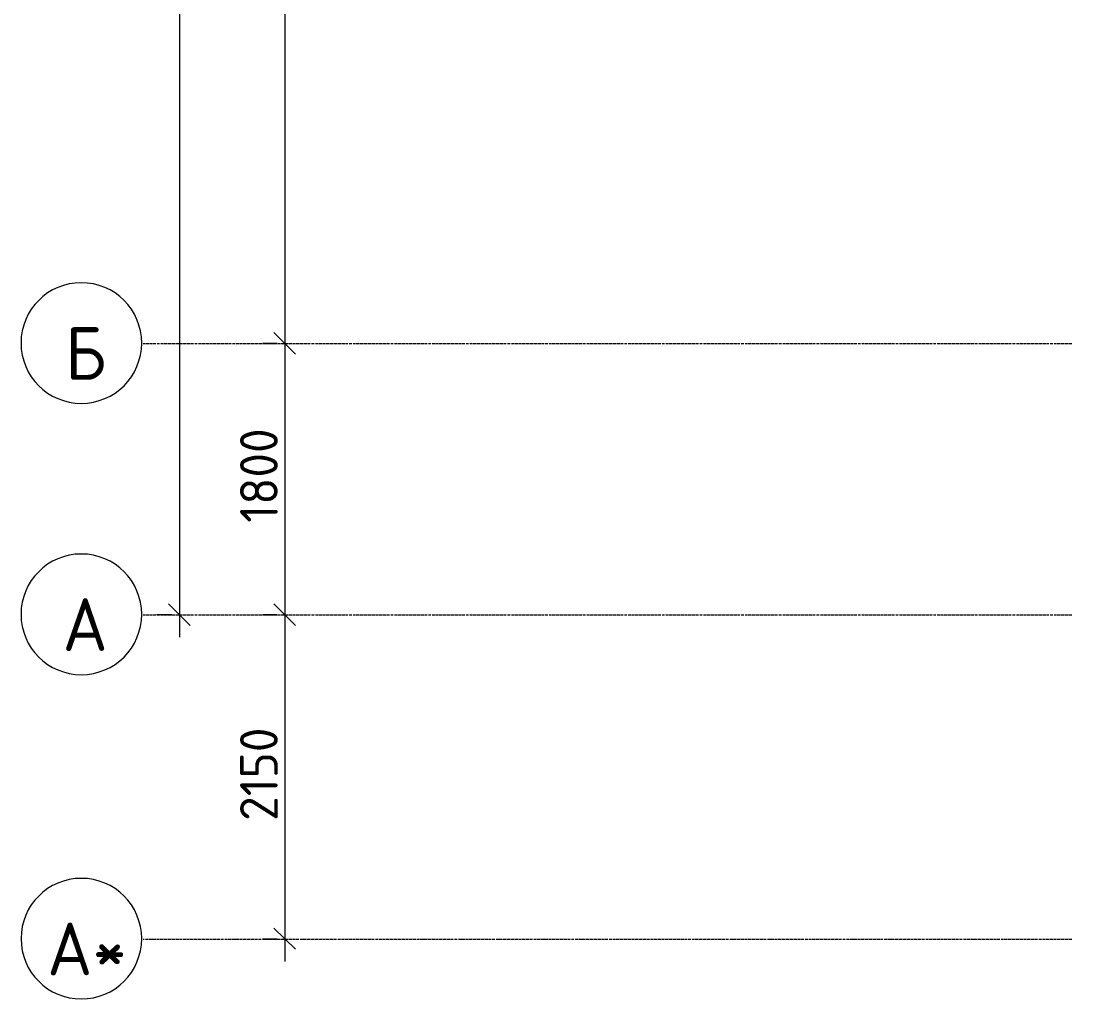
# Model space of a CAD drawing. Header units: millimetres. Extents: x -42533 to 645315, y 3457 to 82611.
# Drawn here: x 529075 to 536047, y 9522 to 16010 of the extents above; entities that cross this region are included whole.
import ezdxf

# ---------------------------------------------------------------- set-up
doc = ezdxf.new("R2010")
doc.units = ezdxf.units.MM
doc.layers.add('PDF _0', color=7, linetype='Continuous')
doc.layers.add('PDF _Текст', color=7, linetype='Continuous')
doc.layers.add('PDF _Оси', color=7, linetype='Continuous', true_color=0xbababa)
doc.layers.add('PDF _Размеры', color=7, linetype='Continuous', true_color=0xbababa)
doc.styles.add('PDF GOST Common', font='GOST_Common.ttf')

msp = doc.modelspace()

# ---------------------------------------------------------------- linework, layer by layer
at = {"layer": 'PDF _0', "color": 8, "lineweight": 20}
for points in [[(530753.1, 13943.4), (530897.1, 13799.4)], [(530753.1, 12143.4), (530897.1, 11999.4)]]:
    msp.add_lwpolyline(points, close=True, dxfattribs=at)
for points in [[(530054.3, 12143.4), (530198.3, 11999.4)], [(530753.1, 9991.9), (530897.1, 9852.1)]]:
    msp.add_lwpolyline(points, dxfattribs=at)
at = {"layer": 'PDF _Оси', "color": 8, "lineweight": 20}
for points in [[(529475.5, 14274.3, 1), (529475.5, 13473.8, 1)], [(529475.5, 12474.2, 1), (529475.5, 11673.7, 1)], [(529475.5, 10322.5, 1), (529475.5, 9522.1, 1)]]:
    msp.add_lwpolyline(points, format="xyb", close=True, dxfattribs=at)
at = {"layer": 'PDF _Оси', "color": 8, "lineweight": 9}
for points in [[(529884.9, 13871.4), (529897.6, 13871.4)], [(529901.8, 13871.4), (529923, 13871.4)], [(529927.2, 13871.4), (529948.4, 13871.4)], [(529952.6, 13871.4), (529969.6, 13871.4)], [(529973.8, 13871.4), (529973.8, 13871.4)], [(529978, 13871.4), (529995, 13871.4)], [(529999.2, 13871.4), (529999.2, 13871.4)], [(530003.5, 13871.4), (530020.4, 13871.4)], [(530024.6, 13871.4), (530045.8, 13871.4)], [(530050, 13871.4), (530071.2, 13871.4)], [(530075.5, 13871.4), (530096.6, 13871.4)], [(530100.9, 13871.4), (530122, 13871.4)], [(530126.3, 13871.4), (530147.5, 13871.4)], [(530151.7, 13871.4), (530172.9, 13871.4)], [(530177.1, 13871.4), (530198.3, 13871.4)], [(530202.5, 13871.4), (530219.5, 13871.4)], [(530223.7, 13871.4), (530223.7, 13871.4)], [(530227.9, 13871.4), (530244.9, 13871.4)], [(530249.1, 13871.4), (530249.1, 13871.4)], [(530253.3, 13871.4), (530270.3, 13871.4)], [(530274.5, 13871.4), (530295.7, 13871.4)], [(530299.9, 13871.4), (530321.1, 13871.4)], [(530325.3, 13871.4), (530346.5, 13871.4)], [(530350.8, 13871.4), (530371.9, 13871.4)], [(530376.2, 13871.4), (530397.3, 13871.4)], [(530401.6, 13871.4), (530422.8, 13871.4)], [(530427, 13871.4), (530448.2, 13871.4)], [(530452.4, 13871.4), (530469.3, 13871.4)], [(530473.6, 13871.4), (530473.6, 13871.4)], [(530477.8, 13871.4), (530494.8, 13871.4)], [(530499, 13871.4), (530499, 13871.4)], [(530503.2, 13871.4), (530520.2, 13871.4)], [(530524.4, 13871.4), (530545.6, 13871.4)], [(530549.8, 13871.4), (530571, 13871.4)], [(530575.2, 13871.4), (530596.4, 13871.4)], [(530600.6, 13871.4), (530621.8, 13871.4)], [(530626.1, 13871.4), (530647.2, 13871.4)], [(530651.5, 13871.4), (530672.6, 13871.4)], [(530676.9, 13871.4), (530698.1, 13871.4)], [(530702.3, 13871.4), (530723.5, 13871.4)], [(530727.7, 13871.4), (530744.6, 13871.4)], [(530748.9, 13871.4), (530748.9, 13871.4)], [(530753.1, 13871.4), (530770.1, 13871.4)], [(530774.3, 13871.4), (530774.3, 13871.4)], [(530778.5, 13871.4), (530795.5, 13871.4)], [(530799.7, 13871.4), (530820.9, 13871.4)], [(530825.1, 13871.4), (530846.3, 13871.4)], [(530850.5, 13871.4), (530871.7, 13871.4)], [(530875.9, 13871.4), (530897.1, 13871.4)], [(530901.4, 13871.4), (530922.5, 13871.4)], [(530926.8, 13871.4), (530947.9, 13871.4)], [(530952.2, 13871.4), (530973.4, 13871.4)], [(530977.6, 13871.4), (530994.5, 13871.4)], [(530998.8, 13871.4), (530998.8, 13871.4)], [(531003, 13871.4), (531019.9, 13871.4)], [(531024.2, 13871.4), (531024.2, 13871.4)], [(531028.4, 13871.4), (531045.4, 13871.4)], [(531049.6, 13871.4), (531070.8, 13871.4)], [(531075, 13871.4), (531096.2, 13871.4)], [(531100.4, 13871.4), (531121.6, 13871.4)], [(531125.8, 13871.4), (531147, 13871.4)], [(531151.2, 13871.4), (531172.4, 13871.4)], [(531176.6, 13871.4), (531197.8, 13871.4)], [(531202.1, 13871.4), (531223.2, 13871.4)], [(531227.5, 13871.4), (531244.4, 13871.4)], [(531248.6, 13871.4), (531248.6, 13871.4)], [(531252.9, 13871.4), (531269.8, 13871.4)], [(531274.1, 13871.4), (531274.1, 13871.4)], [(531278.3, 13871.4), (531295.2, 13871.4)], [(531299.5, 13871.4), (531320.7, 13871.4)], [(531324.9, 13871.4), (531346.1, 13871.4)], [(531350.3, 13871.4), (531371.5, 13871.4)], [(531375.7, 13871.4), (531396.9, 13871.4)], [(531401.1, 13871.4), (531422.3, 13871.4)], [(531426.5, 13871.4), (531447.7, 13871.4)], [(531451.9, 13871.4), (531473.1, 13871.4)], [(531477.4, 13871.4), (531498.5, 13871.4)], [(531502.8, 13871.4), (531519.7, 13871.4)], [(531523.9, 13871.4), (531523.9, 13871.4)], [(531528.2, 13871.4), (531545.1, 13871.4)], [(531549.4, 13871.4), (531549.4, 13871.4)], [(531553.6, 13871.4), (531570.5, 13871.4)], [(531574.8, 13871.4), (531595.9, 13871.4)], [(531600.2, 13871.4), (531621.4, 13871.4)], [(531625.6, 13871.4), (531646.8, 13871.4)], [(531651, 13871.4), (531672.2, 13871.4)], [(531676.4, 13871.4), (531697.6, 13871.4)], [(531701.8, 13871.4), (531723, 13871.4)], [(531727.2, 13871.4), (531748.4, 13871.4)], [(531752.7, 13871.4), (531769.6, 13871.4)], [(531773.8, 13871.4), (531773.8, 13871.4)], [(531778.1, 13871.4), (531795, 13871.4)], [(531799.2, 13871.4), (531799.2, 13871.4)], [(531803.5, 13871.4), (531820.4, 13871.4)], [(531824.7, 13871.4), (531845.8, 13871.4)], [(531850.1, 13871.4), (531871.2, 13871.4)], [(531875.5, 13871.4), (531896.7, 13871.4)], [(531900.9, 13871.4), (531922.1, 13871.4)], [(531926.3, 13871.4), (531947.5, 13871.4)], [(531951.7, 13871.4), (531972.9, 13871.4)], [(531977.1, 13871.4), (531998.3, 13871.4)], [(532002.5, 13871.4), (532019.5, 13871.4)], [(532023.7, 13871.4), (532023.7, 13871.4)], [(532028, 13871.4), (532044.9, 13871.4)], [(532049.1, 13871.4), (532049.1, 13871.4)], [(532053.4, 13871.4), (532070.3, 13871.4)], [(532074.5, 13871.4), (532095.7, 13871.4)], [(532100, 13871.4), (532121.1, 13871.4)], [(532125.4, 13871.4), (532146.5, 13871.4)], [(532150.8, 13871.4), (532172, 13871.4)], [(532176.2, 13871.4), (532197.4, 13871.4)], [(532201.6, 13871.4), (532222.8, 13871.4)], [(532227, 13871.4), (532248.2, 13871.4)], [(532252.4, 13871.4), (532273.6, 13871.4)], [(532277.8, 13871.4), (532294.8, 13871.4)], [(532299, 13871.4), (532299, 13871.4)], [(532303.3, 13871.4), (532320.2, 13871.4)], [(532324.4, 13871.4), (532324.4, 13871.4)], [(532328.7, 13871.4), (532345.6, 13871.4)], [(532349.8, 13871.4), (532371, 13871.4)], [(532375.3, 13871.4), (532396.4, 13871.4)], [(532400.7, 13871.4), (532421.8, 13871.4)], [(532426.1, 13871.4), (532447.3, 13871.4)], [(532451.5, 13871.4), (532472.7, 13871.4)], [(532476.9, 13871.4), (532498.1, 13871.4)], [(532502.3, 13871.4), (532523.5, 13871.4)], [(532527.7, 13871.4), (532544.7, 13871.4)], [(532548.9, 13871.4), (532548.9, 13871.4)], [(532553.1, 13871.4), (532570.1, 13871.4)], [(532574.3, 13871.4), (532574.3, 13871.4)], [(532578.5, 13871.4), (532595.5, 13871.4)], [(532599.7, 13871.4), (532620.9, 13871.4)], [(532625.1, 13871.4), (532646.3, 13871.4)], [(532650.5, 13871.4), (532671.7, 13871.4)], [(532676, 13871.4), (532697.1, 13871.4)], [(532701.4, 13871.4), (532722.6, 13871.4)], [(532726.8, 13871.4), (532748, 13871.4)], [(532752.2, 13871.4), (532773.4, 13871.4)], [(532777.6, 13871.4), (532794.6, 13871.4)], [(532798.8, 13871.4), (532798.8, 13871.4)], [(532803, 13871.4), (532820, 13871.4)], [(532824.2, 13871.4), (532824.2, 13871.4)], [(532828.4, 13871.4), (532845.4, 13871.4)], [(532849.6, 13871.4), (532870.8, 13871.4)], [(532875, 13871.4), (532896.2, 13871.4)], [(532900.4, 13871.4), (532921.6, 13871.4)], [(532925.8, 13871.4), (532947, 13871.4)], [(532951.3, 13871.4), (532972.4, 13871.4)], [(532976.7, 13871.4), (532997.8, 13871.4)], [(533002.1, 13871.4), (533023.3, 13871.4)], [(533027.5, 13871.4), (533048.7, 13871.4)], [(533052.9, 13871.4), (533069.8, 13871.4)], [(533074.1, 13871.4), (533074.1, 13871.4)], [(533078.3, 13871.4), (533095.3, 13871.4)], [(533099.5, 13871.4), (533099.5, 13871.4)], [(533103.7, 13871.4), (533120.7, 13871.4)], [(533124.9, 13871.4), (533146.1, 13871.4)], [(533150.3, 13871.4), (533171.5, 13871.4)], [(533175.7, 13871.4), (533196.9, 13871.4)], [(533201.1, 13871.4), (533222.3, 13871.4)], [(533226.6, 13871.4), (533247.7, 13871.4)], [(533252, 13871.4), (533273.1, 13871.4)], [(533277.4, 13871.4), (533298.6, 13871.4)], [(533302.8, 13871.4), (533319.7, 13871.4)], [(533324, 13871.4), (533324, 13871.4)], [(533328.2, 13871.4), (533345.1, 13871.4)], [(533349.4, 13871.4), (533349.4, 13871.4)], [(533353.6, 13871.4), (533370.6, 13871.4)], [(533374.8, 13871.4), (533396, 13871.4)], [(533400.2, 13871.4), (533421.4, 13871.4)], [(533425.6, 13871.4), (533446.8, 13871.4)], [(533451, 13871.4), (533472.2, 13871.4)], [(533476.4, 13871.4), (533497.6, 13871.4)], [(533501.9, 13871.4), (533523, 13871.4)], [(533527.3, 13871.4), (533548.4, 13871.4)], [(533552.7, 13871.4), (533569.6, 13871.4)], [(533573.9, 13871.4), (533573.9, 13871.4)], [(533578.1, 13871.4), (533595, 13871.4)], [(533599.3, 13871.4), (533599.3, 13871.4)], [(533603.5, 13871.4), (533620.4, 13871.4)], [(533624.7, 13871.4), (533645.9, 13871.4)], [(533650.1, 13871.4), (533671.3, 13871.4)], [(533675.5, 13871.4), (533696.7, 13871.4)], [(533700.9, 13871.4), (533722.1, 13871.4)], [(533726.3, 13871.4), (533747.5, 13871.4)], [(533751.7, 13871.4), (533772.9, 13871.4)], [(533777.2, 13871.4), (533798.3, 13871.4)], [(533802.6, 13871.4), (533823.7, 13871.4)], [(533828, 13871.4), (533844.9, 13871.4)], [(533849.2, 13871.4), (533849.2, 13871.4)], [(533853.4, 13871.4), (533870.3, 13871.4)], [(533874.6, 13871.4), (533874.6, 13871.4)], [(533878.8, 13871.4), (533895.7, 13871.4)], [(533900, 13871.4), (533921.2, 13871.4)], [(533925.4, 13871.4), (533946.6, 13871.4)], [(533950.8, 13871.4), (533972, 13871.4)], [(533976.2, 13871.4), (533997.4, 13871.4)], [(534001.6, 13871.4), (534022.8, 13871.4)], [(534027, 13871.4), (534048.2, 13871.4)], [(534052.4, 13871.4), (534073.6, 13871.4)], [(534077.9, 13871.4), (534094.8, 13871.4)], [(534099, 13871.4), (534099, 13871.4)], [(534103.3, 13871.4), (534120.2, 13871.4)], [(534124.5, 13871.4), (534124.5, 13871.4)], [(534128.7, 13871.4), (534145.6, 13871.4)], [(534149.9, 13871.4), (534171, 13871.4)], [(534175.3, 13871.4), (534196.5, 13871.4)], [(534200.7, 13871.4), (534221.9, 13871.4)], [(534226.1, 13871.4), (534247.3, 13871.4)], [(534251.5, 13871.4), (534272.7, 13871.4)], [(534276.9, 13871.4), (534298.1, 13871.4)], [(534302.3, 13871.4), (534323.5, 13871.4)], [(534327.7, 13871.4), (534344.7, 13871.4)], [(534348.9, 13871.4), (534348.9, 13871.4)], [(534353.2, 13871.4), (534370.1, 13871.4)], [(534374.3, 13871.4), (534374.3, 13871.4)], [(534378.6, 13871.4), (534395.5, 13871.4)], [(534399.7, 13871.4), (534420.9, 13871.4)], [(534425.2, 13871.4), (534446.3, 13871.4)], [(534450.6, 13871.4), (534471.7, 13871.4)], [(534476, 13871.4), (534497.2, 13871.4)], [(534501.4, 13871.4), (534522.6, 13871.4)], [(534526.8, 13871.4), (534548, 13871.4)], [(534552.2, 13871.4), (534573.4, 13871.4)], [(534577.6, 13871.4), (534598.8, 13871.4)], [(534603, 13871.4), (534620, 13871.4)], [(534624.2, 13871.4), (534624.2, 13871.4)], [(534628.5, 13871.4), (534645.4, 13871.4)], [(534649.6, 13871.4), (534649.6, 13871.4)], [(534653.9, 13871.4), (534670.8, 13871.4)], [(534675, 13871.4), (534696.2, 13871.4)], [(534700.5, 13871.4), (534721.6, 13871.4)], [(534725.9, 13871.4), (534747, 13871.4)], [(534751.3, 13871.4), (534772.5, 13871.4)], [(534776.7, 13871.4), (534797.9, 13871.4)], [(534802.1, 13871.4), (534823.3, 13871.4)], [(534827.5, 13871.4), (534848.7, 13871.4)], [(534852.9, 13871.4), (534869.9, 13871.4)], [(534874.1, 13871.4), (534874.1, 13871.4)], [(534878.3, 13871.4), (534895.3, 13871.4)], [(534899.5, 13871.4), (534899.5, 13871.4)], [(534903.8, 13871.4), (534920.7, 13871.4)], [(534924.9, 13871.4), (534946.1, 13871.4)], [(534950.3, 13871.4), (534971.5, 13871.4)], [(534975.8, 13871.4), (534996.9, 13871.4)], [(535001.2, 13871.4), (535022.3, 13871.4)], [(535026.6, 13871.4), (535047.8, 13871.4)], [(535052, 13871.4), (535073.2, 13871.4)], [(535077.4, 13871.4), (535098.6, 13871.4)], [(535102.8, 13871.4), (535119.8, 13871.4)], [(535124, 13871.4), (535124, 13871.4)], [(535128.2, 13871.4), (535145.2, 13871.4)], [(535149.4, 13871.4), (535149.4, 13871.4)], [(535153.6, 13871.4), (535170.6, 13871.4)], [(535174.8, 13871.4), (535196, 13871.4)], [(535200.2, 13871.4), (535221.4, 13871.4)], [(535225.6, 13871.4), (535246.8, 13871.4)], [(535251.1, 13871.4), (535272.2, 13871.4)], [(535276.5, 13871.4), (535297.6, 13871.4)], [(535301.9, 13871.4), (535323.1, 13871.4)], [(535327.3, 13871.4), (535348.5, 13871.4)], [(535352.7, 13871.4), (535373.9, 13871.4)], [(535378.1, 13871.4), (535395.1, 13871.4)], [(535399.3, 13871.4), (535399.3, 13871.4)], [(535403.5, 13871.4), (535420.5, 13871.4)], [(535424.7, 13871.4), (535424.7, 13871.4)], [(535428.9, 13871.4), (535445.9, 13871.4)], [(535450.1, 13871.4), (535471.3, 13871.4)], [(535475.5, 13871.4), (535496.7, 13871.4)], [(535500.9, 13871.4), (535522.1, 13871.4)], [(535526.4, 13871.4), (535547.5, 13871.4)], [(535551.8, 13871.4), (535572.9, 13871.4)], [(535577.2, 13871.4), (535598.4, 13871.4)], [(535602.6, 13871.4), (535623.8, 13871.4)], [(535628, 13871.4), (535644.9, 13871.4)], [(535649.2, 13871.4), (535649.2, 13871.4)], [(535653.4, 13871.4), (535670.4, 13871.4)], [(535674.6, 13871.4), (535674.6, 13871.4)], [(535678.8, 13871.4), (535695.8, 13871.4)], [(535700, 13871.4), (535721.2, 13871.4)], [(535725.4, 13871.4), (535746.6, 13871.4)], [(535750.8, 13871.4), (535772, 13871.4)], [(535776.2, 13871.4), (535797.4, 13871.4)], [(535801.6, 13871.4), (535822.8, 13871.4)], [(535827.1, 13871.4), (535848.2, 13871.4)], [(535852.5, 13871.4), (535873.6, 13871.4)], [(535877.9, 13871.4), (535894.8, 13871.4)], [(535899.1, 13871.4), (535899.1, 13871.4)], [(535903.3, 13871.4), (535920.2, 13871.4)], [(535924.5, 13871.4), (535924.5, 13871.4)], [(535928.7, 13871.4), (535945.6, 13871.4)], [(535949.9, 13871.4), (535971.1, 13871.4)], [(535975.3, 13871.4), (535996.5, 13871.4)], [(536000.7, 13871.4), (536021.9, 13871.4)], [(536026.1, 13871.4), (536047.3, 13871.4)], [(529884.9, 12071.4), (529897.6, 12071.4)], [(529901.8, 12071.4), (529923, 12071.4)], [(529927.2, 12071.4), (529948.4, 12071.4)], [(529952.6, 12071.4), (529969.6, 12071.4)], [(529973.8, 12071.4), (529973.8, 12071.4)], [(529978, 12071.4), (529995, 12071.4)], [(529999.2, 12071.4), (529999.2, 12071.4)], [(530003.5, 12071.4), (530020.4, 12071.4)], [(530024.6, 12071.4), (530045.8, 12071.4)], [(530050, 12071.4), (530071.2, 12071.4)], [(530075.5, 12071.4), (530096.6, 12071.4)], [(530100.9, 12071.4), (530122, 12071.4)], [(530126.3, 12071.4), (530147.5, 12071.4)], [(530151.7, 12071.4), (530172.9, 12071.4)], [(530177.1, 12071.4), (530198.3, 12071.4)], [(530202.5, 12071.4), (530219.5, 12071.4)], [(530223.7, 12071.4), (530223.7, 12071.4)], [(530227.9, 12071.4), (530244.9, 12071.4)], [(530249.1, 12071.4), (530249.1, 12071.4)], [(530253.3, 12071.4), (530270.3, 12071.4)], [(530274.5, 12071.4), (530295.7, 12071.4)], [(530299.9, 12071.4), (530321.1, 12071.4)], [(530325.3, 12071.4), (530346.5, 12071.4)], [(530350.8, 12071.4), (530371.9, 12071.4)], [(530376.2, 12071.4), (530397.3, 12071.4)], [(530401.6, 12071.4), (530422.8, 12071.4)], [(530427, 12071.4), (530448.2, 12071.4)], [(530452.4, 12071.4), (530469.3, 12071.4)], [(530473.6, 12071.4), (530473.6, 12071.4)], [(530477.8, 12071.4), (530494.8, 12071.4)], [(530499, 12071.4), (530499, 12071.4)], [(530503.2, 12071.4), (530520.2, 12071.4)], [(530524.4, 12071.4), (530545.6, 12071.4)], [(530549.8, 12071.4), (530571, 12071.4)], [(530575.2, 12071.4), (530596.4, 12071.4)], [(530600.6, 12071.4), (530621.8, 12071.4)], [(530626.1, 12071.4), (530647.2, 12071.4)], [(530651.5, 12071.4), (530672.6, 12071.4)], [(530676.9, 12071.4), (530698.1, 12071.4)], [(530702.3, 12071.4), (530723.5, 12071.4)], [(530727.7, 12071.4), (530744.6, 12071.4)], [(530748.9, 12071.4), (530748.9, 12071.4)], [(530753.1, 12071.4), (530770.1, 12071.4)], [(530774.3, 12071.4), (530774.3, 12071.4)], [(530778.5, 12071.4), (530795.5, 12071.4)], [(530799.7, 12071.4), (530820.9, 12071.4)], [(530825.1, 12071.4), (530846.3, 12071.4)], [(530850.5, 12071.4), (530871.7, 12071.4)], [(530875.9, 12071.4), (530897.1, 12071.4)], [(530901.4, 12071.4), (530922.5, 12071.4)], [(530926.8, 12071.4), (530947.9, 12071.4)], [(530952.2, 12071.4), (530973.4, 12071.4)], [(530977.6, 12071.4), (530994.5, 12071.4)], [(530998.8, 12071.4), (530998.8, 12071.4)], [(531003, 12071.4), (531019.9, 12071.4)], [(531024.2, 12071.4), (531024.2, 12071.4)], [(531028.4, 12071.4), (531045.4, 12071.4)], [(531049.6, 12071.4), (531070.8, 12071.4)], [(531075, 12071.4), (531096.2, 12071.4)], [(531100.4, 12071.4), (531121.6, 12071.4)], [(531125.8, 12071.4), (531147, 12071.4)], [(531151.2, 12071.4), (531172.4, 12071.4)], [(531176.6, 12071.4), (531197.8, 12071.4)], [(531202.1, 12071.4), (531223.2, 12071.4)], [(531227.5, 12071.4), (531244.4, 12071.4)], [(531248.6, 12071.4), (531248.6, 12071.4)], [(531252.9, 12071.4), (531269.8, 12071.4)], [(531274.1, 12071.4), (531274.1, 12071.4)], [(531278.3, 12071.4), (531295.2, 12071.4)], [(531299.5, 12071.4), (531320.7, 12071.4)], [(531324.9, 12071.4), (531346.1, 12071.4)], [(531350.3, 12071.4), (531371.5, 12071.4)], [(531375.7, 12071.4), (531396.9, 12071.4)], [(531401.1, 12071.4), (531422.3, 12071.4)], [(531426.5, 12071.4), (531447.7, 12071.4)], [(531451.9, 12071.4), (531473.1, 12071.4)], [(531477.4, 12071.4), (531498.5, 12071.4)], [(531502.8, 12071.4), (531519.7, 12071.4)], [(531523.9, 12071.4), (531523.9, 12071.4)], [(531528.2, 12071.4), (531545.1, 12071.4)], [(531549.4, 12071.4), (531549.4, 12071.4)], [(531553.6, 12071.4), (531570.5, 12071.4)], [(531574.8, 12071.4), (531595.9, 12071.4)], [(531600.2, 12071.4), (531621.4, 12071.4)], [(531625.6, 12071.4), (531646.8, 12071.4)], [(531651, 12071.4), (531672.2, 12071.4)], [(531676.4, 12071.4), (531697.6, 12071.4)], [(531701.8, 12071.4), (531723, 12071.4)], [(531727.2, 12071.4), (531748.4, 12071.4)], [(531752.7, 12071.4), (531769.6, 12071.4)], [(531773.8, 12071.4), (531773.8, 12071.4)], [(531778.1, 12071.4), (531795, 12071.4)], [(531799.2, 12071.4), (531799.2, 12071.4)], [(531803.5, 12071.4), (531820.4, 12071.4)], [(531824.7, 12071.4), (531845.8, 12071.4)], [(531850.1, 12071.4), (531871.2, 12071.4)], [(531875.5, 12071.4), (531896.7, 12071.4)], [(531900.9, 12071.4), (531922.1, 12071.4)], [(531926.3, 12071.4), (531947.5, 12071.4)], [(531951.7, 12071.4), (531972.9, 12071.4)], [(531977.1, 12071.4), (531998.3, 12071.4)], [(532002.5, 12071.4), (532019.5, 12071.4)], [(532023.7, 12071.4), (532023.7, 12071.4)], [(532028, 12071.4), (532044.9, 12071.4)], [(532049.1, 12071.4), (532049.1, 12071.4)], [(532053.4, 12071.4), (532070.3, 12071.4)], [(532074.5, 12071.4), (532095.7, 12071.4)], [(532100, 12071.4), (532121.1, 12071.4)], [(532125.4, 12071.4), (532146.5, 12071.4)], [(532150.8, 12071.4), (532172, 12071.4)], [(532176.2, 12071.4), (532197.4, 12071.4)], [(532201.6, 12071.4), (532222.8, 12071.4)], [(532227, 12071.4), (532248.2, 12071.4)], [(532252.4, 12071.4), (532273.6, 12071.4)], [(532277.8, 12071.4), (532294.8, 12071.4)], [(532299, 12071.4), (532299, 12071.4)], [(532303.3, 12071.4), (532320.2, 12071.4)], [(532324.4, 12071.4), (532324.4, 12071.4)], [(532328.7, 12071.4), (532345.6, 12071.4)], [(532349.8, 12071.4), (532371, 12071.4)], [(532375.3, 12071.4), (532396.4, 12071.4)], [(532400.7, 12071.4), (532421.8, 12071.4)], [(532426.1, 12071.4), (532447.3, 12071.4)], [(532451.5, 12071.4), (532472.7, 12071.4)], [(532476.9, 12071.4), (532498.1, 12071.4)], [(532502.3, 12071.4), (532523.5, 12071.4)], [(532527.7, 12071.4), (532544.7, 12071.4)], [(532548.9, 12071.4), (532548.9, 12071.4)], [(532553.1, 12071.4), (532570.1, 12071.4)], [(532574.3, 12071.4), (532574.3, 12071.4)], [(532578.5, 12071.4), (532595.5, 12071.4)], [(532599.7, 12071.4), (532620.9, 12071.4)], [(532625.1, 12071.4), (532646.3, 12071.4)], [(532650.5, 12071.4), (532671.7, 12071.4)], [(532676, 12071.4), (532697.1, 12071.4)], [(532701.4, 12071.4), (532722.6, 12071.4)], [(532726.8, 12071.4), (532748, 12071.4)], [(532752.2, 12071.4), (532773.4, 12071.4)], [(532777.6, 12071.4), (532794.6, 12071.4)], [(532798.8, 12071.4), (532798.8, 12071.4)], [(532803, 12071.4), (532820, 12071.4)], [(532824.2, 12071.4), (532824.2, 12071.4)], [(532828.4, 12071.4), (532845.4, 12071.4)], [(532849.6, 12071.4), (532870.8, 12071.4)], [(532875, 12071.4), (532896.2, 12071.4)], [(532900.4, 12071.4), (532921.6, 12071.4)], [(532925.8, 12071.4), (532947, 12071.4)], [(532951.3, 12071.4), (532972.4, 12071.4)], [(532976.7, 12071.4), (532997.8, 12071.4)], [(533002.1, 12071.4), (533023.3, 12071.4)], [(533027.5, 12071.4), (533048.7, 12071.4)], [(533052.9, 12071.4), (533069.8, 12071.4)], [(533074.1, 12071.4), (533074.1, 12071.4)], [(533078.3, 12071.4), (533095.3, 12071.4)], [(533099.5, 12071.4), (533099.5, 12071.4)], [(533103.7, 12071.4), (533120.7, 12071.4)], [(533124.9, 12071.4), (533146.1, 12071.4)], [(533150.3, 12071.4), (533171.5, 12071.4)], [(533175.7, 12071.4), (533196.9, 12071.4)], [(533201.1, 12071.4), (533222.3, 12071.4)], [(533226.6, 12071.4), (533247.7, 12071.4)], [(533252, 12071.4), (533273.1, 12071.4)], [(533277.4, 12071.4), (533298.6, 12071.4)], [(533302.8, 12071.4), (533319.7, 12071.4)], [(533324, 12071.4), (533324, 12071.4)], [(533328.2, 12071.4), (533345.1, 12071.4)], [(533349.4, 12071.4), (533349.4, 12071.4)], [(533353.6, 12071.4), (533370.6, 12071.4)], [(533374.8, 12071.4), (533396, 12071.4)], [(533400.2, 12071.4), (533421.4, 12071.4)], [(533425.6, 12071.4), (533446.8, 12071.4)], [(533451, 12071.4), (533472.2, 12071.4)], [(533476.4, 12071.4), (533497.6, 12071.4)], [(533501.9, 12071.4), (533523, 12071.4)], [(533527.3, 12071.4), (533548.4, 12071.4)], [(533552.7, 12071.4), (533569.6, 12071.4)], [(533573.9, 12071.4), (533573.9, 12071.4)], [(533578.1, 12071.4), (533595, 12071.4)], [(533599.3, 12071.4), (533599.3, 12071.4)], [(533603.5, 12071.4), (533620.4, 12071.4)], [(533624.7, 12071.4), (533645.9, 12071.4)], [(533650.1, 12071.4), (533671.3, 12071.4)], [(533675.5, 12071.4), (533696.7, 12071.4)], [(533700.9, 12071.4), (533722.1, 12071.4)], [(533726.3, 12071.4), (533747.5, 12071.4)], [(533751.7, 12071.4), (533772.9, 12071.4)], [(533777.2, 12071.4), (533798.3, 12071.4)], [(533802.6, 12071.4), (533823.7, 12071.4)], [(533828, 12071.4), (533844.9, 12071.4)], [(533849.2, 12071.4), (533849.2, 12071.4)], [(533853.4, 12071.4), (533870.3, 12071.4)], [(533874.6, 12071.4), (533874.6, 12071.4)], [(533878.8, 12071.4), (533895.7, 12071.4)], [(533900, 12071.4), (533921.2, 12071.4)], [(533925.4, 12071.4), (533946.6, 12071.4)], [(533950.8, 12071.4), (533972, 12071.4)], [(533976.2, 12071.4), (533997.4, 12071.4)], [(534001.6, 12071.4), (534022.8, 12071.4)], [(534027, 12071.4), (534048.2, 12071.4)], [(534052.4, 12071.4), (534073.6, 12071.4)], [(534077.9, 12071.4), (534094.8, 12071.4)], [(534099, 12071.4), (534099, 12071.4)], [(534103.3, 12071.4), (534120.2, 12071.4)], [(534124.5, 12071.4), (534124.5, 12071.4)], [(534128.7, 12071.4), (534145.6, 12071.4)], [(534149.9, 12071.4), (534171, 12071.4)], [(534175.3, 12071.4), (534196.5, 12071.4)], [(534200.7, 12071.4), (534221.9, 12071.4)], [(534226.1, 12071.4), (534247.3, 12071.4)], [(534251.5, 12071.4), (534272.7, 12071.4)], [(534276.9, 12071.4), (534298.1, 12071.4)], [(534302.3, 12071.4), (534323.5, 12071.4)], [(534327.7, 12071.4), (534344.7, 12071.4)], [(534348.9, 12071.4), (534348.9, 12071.4)], [(534353.2, 12071.4), (534370.1, 12071.4)], [(534374.3, 12071.4), (534374.3, 12071.4)], [(534378.6, 12071.4), (534395.5, 12071.4)], [(534399.7, 12071.4), (534420.9, 12071.4)], [(534425.2, 12071.4), (534446.3, 12071.4)], [(534450.6, 12071.4), (534471.7, 12071.4)], [(534476, 12071.4), (534497.2, 12071.4)], [(534501.4, 12071.4), (534522.6, 12071.4)], [(534526.8, 12071.4), (534548, 12071.4)], [(534552.2, 12071.4), (534573.4, 12071.4)], [(534577.6, 12071.4), (534598.8, 12071.4)], [(534603, 12071.4), (534620, 12071.4)], [(534624.2, 12071.4), (534624.2, 12071.4)], [(534628.5, 12071.4), (534645.4, 12071.4)], [(534649.6, 12071.4), (534649.6, 12071.4)], [(534653.9, 12071.4), (534670.8, 12071.4)], [(534675, 12071.4), (534696.2, 12071.4)], [(534700.5, 12071.4), (534721.6, 12071.4)], [(534725.9, 12071.4), (534747, 12071.4)], [(534751.3, 12071.4), (534772.5, 12071.4)], [(534776.7, 12071.4), (534797.9, 12071.4)], [(534802.1, 12071.4), (534823.3, 12071.4)], [(534827.5, 12071.4), (534848.7, 12071.4)], [(534852.9, 12071.4), (534869.9, 12071.4)], [(534874.1, 12071.4), (534874.1, 12071.4)], [(534878.3, 12071.4), (534895.3, 12071.4)], [(534899.5, 12071.4), (534899.5, 12071.4)], [(534903.8, 12071.4), (534920.7, 12071.4)], [(534924.9, 12071.4), (534946.1, 12071.4)], [(534950.3, 12071.4), (534971.5, 12071.4)], [(534975.8, 12071.4), (534996.9, 12071.4)], [(535001.2, 12071.4), (535022.3, 12071.4)], [(535026.6, 12071.4), (535047.8, 12071.4)], [(535052, 12071.4), (535073.2, 12071.4)], [(535077.4, 12071.4), (535098.6, 12071.4)], [(535102.8, 12071.4), (535119.8, 12071.4)], [(535124, 12071.4), (535124, 12071.4)], [(535128.2, 12071.4), (535145.2, 12071.4)], [(535149.4, 12071.4), (535149.4, 12071.4)], [(535153.6, 12071.4), (535170.6, 12071.4)], [(535174.8, 12071.4), (535196, 12071.4)], [(535200.2, 12071.4), (535221.4, 12071.4)], [(535225.6, 12071.4), (535246.8, 12071.4)], [(535251.1, 12071.4), (535272.2, 12071.4)], [(535276.5, 12071.4), (535297.6, 12071.4)], [(535301.9, 12071.4), (535323.1, 12071.4)], [(535327.3, 12071.4), (535348.5, 12071.4)], [(535352.7, 12071.4), (535373.9, 12071.4)], [(535378.1, 12071.4), (535395.1, 12071.4)], [(535399.3, 12071.4), (535399.3, 12071.4)], [(535403.5, 12071.4), (535420.5, 12071.4)], [(535424.7, 12071.4), (535424.7, 12071.4)], [(535428.9, 12071.4), (535445.9, 12071.4)], [(535450.1, 12071.4), (535471.3, 12071.4)], [(535475.5, 12071.4), (535496.7, 12071.4)], [(535500.9, 12071.4), (535522.1, 12071.4)], [(535526.4, 12071.4), (535547.5, 12071.4)], [(535551.8, 12071.4), (535572.9, 12071.4)], [(535577.2, 12071.4), (535598.4, 12071.4)], [(535602.6, 12071.4), (535623.8, 12071.4)], [(535628, 12071.4), (535644.9, 12071.4)], [(535649.2, 12071.4), (535649.2, 12071.4)], [(535653.4, 12071.4), (535670.4, 12071.4)], [(535674.6, 12071.4), (535674.6, 12071.4)], [(535678.8, 12071.4), (535695.8, 12071.4)], [(535700, 12071.4), (535721.2, 12071.4)], [(535725.4, 12071.4), (535746.6, 12071.4)], [(535750.8, 12071.4), (535772, 12071.4)], [(535776.2, 12071.4), (535797.4, 12071.4)], [(535801.6, 12071.4), (535822.8, 12071.4)], [(535827.1, 12071.4), (535848.2, 12071.4)], [(535852.5, 12071.4), (535873.6, 12071.4)], [(535877.9, 12071.4), (535894.8, 12071.4)], [(535899.1, 12071.4), (535899.1, 12071.4)], [(535903.3, 12071.4), (535920.2, 12071.4)], [(535924.5, 12071.4), (535924.5, 12071.4)], [(535928.7, 12071.4), (535945.6, 12071.4)], [(535949.9, 12071.4), (535971.1, 12071.4)], [(535975.3, 12071.4), (535996.5, 12071.4)], [(536000.7, 12071.4), (536021.9, 12071.4)], [(536026.1, 12071.4), (536047.3, 12071.4)], [(529884.9, 9919.9), (529893.3, 9919.9)], [(529897.6, 9919.9), (529897.6, 9919.9)], [(529901.8, 9919.9), (529918.8, 9919.9)], [(529923, 9919.9), (529944.2, 9919.9)], [(529948.4, 9919.9), (529969.6, 9919.9)], [(529973.8, 9919.9), (529995, 9919.9)], [(529999.2, 9919.9), (530020.4, 9919.9)], [(530024.6, 9919.9), (530045.8, 9919.9)], [(530050, 9919.9), (530071.2, 9919.9)], [(530075.5, 9919.9), (530096.6, 9919.9)], [(530100.9, 9919.9), (530122, 9919.9)], [(530126.3, 9919.9), (530143.2, 9919.9)], [(530147.5, 9919.9), (530147.5, 9919.9)], [(530151.7, 9919.9), (530168.6, 9919.9)], [(530172.9, 9919.9), (530194, 9919.9)], [(530198.3, 9919.9), (530219.5, 9919.9)], [(530223.7, 9919.9), (530244.9, 9919.9)], [(530249.1, 9919.9), (530270.3, 9919.9)], [(530274.5, 9919.9), (530295.7, 9919.9)], [(530299.9, 9919.9), (530321.1, 9919.9)], [(530325.3, 9919.9), (530346.5, 9919.9)], [(530350.8, 9919.9), (530371.9, 9919.9)], [(530376.2, 9919.9), (530393.1, 9919.9)], [(530397.3, 9919.9), (530397.3, 9919.9)], [(530401.6, 9919.9), (530418.5, 9919.9)], [(530422.8, 9919.9), (530422.8, 9919.9)], [(530427, 9919.9), (530443.9, 9919.9)], [(530448.2, 9919.9), (530469.3, 9919.9)], [(530473.6, 9919.9), (530494.8, 9919.9)], [(530499, 9919.9), (530520.2, 9919.9)], [(530524.4, 9919.9), (530545.6, 9919.9)], [(530549.8, 9919.9), (530571, 9919.9)], [(530575.2, 9919.9), (530596.4, 9919.9)], [(530600.6, 9919.9), (530621.8, 9919.9)], [(530626.1, 9919.9), (530643, 9919.9)], [(530647.2, 9919.9), (530647.2, 9919.9)], [(530651.5, 9919.9), (530668.4, 9919.9)], [(530672.6, 9919.9), (530672.6, 9919.9)], [(530676.9, 9919.9), (530693.8, 9919.9)], [(530698.1, 9919.9), (530719.2, 9919.9)], [(530723.5, 9919.9), (530744.6, 9919.9)], [(530748.9, 9919.9), (530770.1, 9919.9)], [(530774.3, 9919.9), (530795.5, 9919.9)], [(530799.7, 9919.9), (530820.9, 9919.9)], [(530825.1, 9919.9), (530846.3, 9919.9)], [(530850.5, 9919.9), (530871.7, 9919.9)], [(530875.9, 9919.9), (530897.1, 9919.9)], [(530901.4, 9919.9), (530918.3, 9919.9)], [(530922.5, 9919.9), (530922.5, 9919.9)], [(530926.8, 9919.9), (530943.7, 9919.9)], [(530947.9, 9919.9), (530969.1, 9919.9)], [(530973.4, 9919.9), (530994.5, 9919.9)], [(530998.8, 9919.9), (531019.9, 9919.9)], [(531024.2, 9919.9), (531045.4, 9919.9)], [(531049.6, 9919.9), (531070.8, 9919.9)], [(531075, 9919.9), (531096.2, 9919.9)], [(531100.4, 9919.9), (531121.6, 9919.9)], [(531125.8, 9919.9), (531147, 9919.9)], [(531151.2, 9919.9), (531168.2, 9919.9)], [(531172.4, 9919.9), (531172.4, 9919.9)], [(531176.6, 9919.9), (531193.6, 9919.9)], [(531197.8, 9919.9), (531197.8, 9919.9)], [(531202.1, 9919.9), (531219, 9919.9)], [(531223.2, 9919.9), (531244.4, 9919.9)], [(531248.6, 9919.9), (531269.8, 9919.9)], [(531274.1, 9919.9), (531295.2, 9919.9)], [(531299.5, 9919.9), (531320.7, 9919.9)], [(531324.9, 9919.9), (531346.1, 9919.9)], [(531350.3, 9919.9), (531371.5, 9919.9)], [(531375.7, 9919.9), (531396.9, 9919.9)], [(531401.1, 9919.9), (531418.1, 9919.9)], [(531422.3, 9919.9), (531422.3, 9919.9)], [(531426.5, 9919.9), (531443.5, 9919.9)], [(531447.7, 9919.9), (531447.7, 9919.9)], [(531451.9, 9919.9), (531468.9, 9919.9)], [(531473.1, 9919.9), (531494.3, 9919.9)], [(531498.5, 9919.9), (531519.7, 9919.9)], [(531523.9, 9919.9), (531545.1, 9919.9)], [(531549.4, 9919.9), (531570.5, 9919.9)], [(531574.8, 9919.9), (531595.9, 9919.9)], [(531600.2, 9919.9), (531621.4, 9919.9)], [(531625.6, 9919.9), (531646.8, 9919.9)], [(531651, 9919.9), (531672.2, 9919.9)], [(531676.4, 9919.9), (531693.4, 9919.9)], [(531697.6, 9919.9), (531697.6, 9919.9)], [(531701.8, 9919.9), (531718.8, 9919.9)], [(531723, 9919.9), (531744.2, 9919.9)], [(531748.4, 9919.9), (531769.6, 9919.9)], [(531773.8, 9919.9), (531795, 9919.9)], [(531799.2, 9919.9), (531820.4, 9919.9)], [(531824.7, 9919.9), (531845.8, 9919.9)], [(531850.1, 9919.9), (531871.2, 9919.9)], [(531875.5, 9919.9), (531896.7, 9919.9)], [(531900.9, 9919.9), (531922.1, 9919.9)], [(531926.3, 9919.9), (531943.2, 9919.9)], [(531947.5, 9919.9), (531947.5, 9919.9)], [(531951.7, 9919.9), (531968.7, 9919.9)], [(531972.9, 9919.9), (531972.9, 9919.9)], [(531977.1, 9919.9), (531994.1, 9919.9)], [(531998.3, 9919.9), (532019.5, 9919.9)], [(532023.7, 9919.9), (532044.9, 9919.9)], [(532049.1, 9919.9), (532070.3, 9919.9)], [(532074.5, 9919.9), (532095.7, 9919.9)], [(532100, 9919.9), (532121.1, 9919.9)], [(532125.4, 9919.9), (532146.5, 9919.9)], [(532150.8, 9919.9), (532172, 9919.9)], [(532176.2, 9919.9), (532193.1, 9919.9)], [(532197.4, 9919.9), (532197.4, 9919.9)], [(532201.6, 9919.9), (532218.5, 9919.9)], [(532222.8, 9919.9), (532222.8, 9919.9)], [(532227, 9919.9), (532244, 9919.9)], [(532248.2, 9919.9), (532269.4, 9919.9)], [(532273.6, 9919.9), (532294.8, 9919.9)], [(532299, 9919.9), (532320.2, 9919.9)], [(532324.4, 9919.9), (532345.6, 9919.9)], [(532349.8, 9919.9), (532371, 9919.9)], [(532375.3, 9919.9), (532396.4, 9919.9)], [(532400.7, 9919.9), (532421.8, 9919.9)], [(532426.1, 9919.9), (532447.3, 9919.9)], [(532451.5, 9919.9), (532468.4, 9919.9)], [(532472.7, 9919.9), (532472.7, 9919.9)], [(532476.9, 9919.9), (532493.8, 9919.9)], [(532498.1, 9919.9), (532519.3, 9919.9)], [(532523.5, 9919.9), (532544.7, 9919.9)], [(532548.9, 9919.9), (532570.1, 9919.9)], [(532574.3, 9919.9), (532595.5, 9919.9)], [(532599.7, 9919.9), (532620.9, 9919.9)], [(532625.1, 9919.9), (532646.3, 9919.9)], [(532650.5, 9919.9), (532671.7, 9919.9)], [(532676, 9919.9), (532697.1, 9919.9)], [(532701.4, 9919.9), (532718.3, 9919.9)], [(532722.6, 9919.9), (532722.6, 9919.9)], [(532726.8, 9919.9), (532743.7, 9919.9)], [(532748, 9919.9), (532748, 9919.9)], [(532752.2, 9919.9), (532769.1, 9919.9)], [(532773.4, 9919.9), (532794.6, 9919.9)], [(532798.8, 9919.9), (532820, 9919.9)], [(532824.2, 9919.9), (532845.4, 9919.9)], [(532849.6, 9919.9), (532870.8, 9919.9)], [(532875, 9919.9), (532896.2, 9919.9)], [(532900.4, 9919.9), (532921.6, 9919.9)], [(532925.8, 9919.9), (532947, 9919.9)], [(532951.3, 9919.9), (532968.2, 9919.9)], [(532972.4, 9919.9), (532972.4, 9919.9)], [(532976.7, 9919.9), (532993.6, 9919.9)], [(532997.8, 9919.9), (532997.8, 9919.9)], [(533002.1, 9919.9), (533019, 9919.9)], [(533023.3, 9919.9), (533044.4, 9919.9)], [(533048.7, 9919.9), (533069.8, 9919.9)], [(533074.1, 9919.9), (533095.3, 9919.9)], [(533099.5, 9919.9), (533120.7, 9919.9)], [(533124.9, 9919.9), (533146.1, 9919.9)], [(533150.3, 9919.9), (533171.5, 9919.9)], [(533175.7, 9919.9), (533196.9, 9919.9)], [(533201.1, 9919.9), (533222.3, 9919.9)], [(533226.6, 9919.9), (533243.5, 9919.9)], [(533247.7, 9919.9), (533247.7, 9919.9)], [(533252, 9919.9), (533268.9, 9919.9)], [(533273.1, 9919.9), (533294.3, 9919.9)], [(533298.6, 9919.9), (533319.7, 9919.9)], [(533324, 9919.9), (533345.1, 9919.9)], [(533349.4, 9919.9), (533370.6, 9919.9)], [(533374.8, 9919.9), (533396, 9919.9)], [(533400.2, 9919.9), (533421.4, 9919.9)], [(533425.6, 9919.9), (533446.8, 9919.9)], [(533451, 9919.9), (533472.2, 9919.9)], [(533476.4, 9919.9), (533493.4, 9919.9)], [(533497.6, 9919.9), (533497.6, 9919.9)], [(533501.9, 9919.9), (533518.8, 9919.9)], [(533523, 9919.9), (533523, 9919.9)], [(533527.3, 9919.9), (533544.2, 9919.9)], [(533548.4, 9919.9), (533569.6, 9919.9)], [(533573.9, 9919.9), (533595, 9919.9)], [(533599.3, 9919.9), (533620.4, 9919.9)], [(533624.7, 9919.9), (533645.9, 9919.9)], [(533650.1, 9919.9), (533671.3, 9919.9)], [(533675.5, 9919.9), (533696.7, 9919.9)], [(533700.9, 9919.9), (533722.1, 9919.9)], [(533726.3, 9919.9), (533743.3, 9919.9)], [(533747.5, 9919.9), (533747.5, 9919.9)], [(533751.7, 9919.9), (533768.7, 9919.9)], [(533772.9, 9919.9), (533772.9, 9919.9)], [(533777.2, 9919.9), (533794.1, 9919.9)], [(533798.3, 9919.9), (533819.5, 9919.9)], [(533823.7, 9919.9), (533844.9, 9919.9)], [(533849.2, 9919.9), (533870.3, 9919.9)], [(533874.6, 9919.9), (533895.7, 9919.9)], [(533900, 9919.9), (533921.2, 9919.9)], [(533925.4, 9919.9), (533946.6, 9919.9)], [(533950.8, 9919.9), (533972, 9919.9)], [(533976.2, 9919.9), (533997.4, 9919.9)], [(534001.6, 9919.9), (534018.6, 9919.9)], [(534022.8, 9919.9), (534022.8, 9919.9)], [(534027, 9919.9), (534044, 9919.9)], [(534048.2, 9919.9), (534069.4, 9919.9)], [(534073.6, 9919.9), (534094.8, 9919.9)], [(534099, 9919.9), (534120.2, 9919.9)], [(534124.5, 9919.9), (534145.6, 9919.9)], [(534149.9, 9919.9), (534171, 9919.9)], [(534175.3, 9919.9), (534196.5, 9919.9)], [(534200.7, 9919.9), (534221.9, 9919.9)], [(534226.1, 9919.9), (534247.3, 9919.9)], [(534251.5, 9919.9), (534268.5, 9919.9)], [(534272.7, 9919.9), (534272.7, 9919.9)], [(534276.9, 9919.9), (534293.9, 9919.9)], [(534298.1, 9919.9), (534298.1, 9919.9)], [(534302.3, 9919.9), (534319.3, 9919.9)], [(534323.5, 9919.9), (534344.7, 9919.9)], [(534348.9, 9919.9), (534370.1, 9919.9)], [(534374.3, 9919.9), (534395.5, 9919.9)], [(534399.7, 9919.9), (534420.9, 9919.9)], [(534425.2, 9919.9), (534446.3, 9919.9)], [(534450.6, 9919.9), (534471.7, 9919.9)], [(534476, 9919.9), (534497.2, 9919.9)], [(534501.4, 9919.9), (534518.3, 9919.9)], [(534522.6, 9919.9), (534522.6, 9919.9)], [(534526.8, 9919.9), (534543.7, 9919.9)], [(534548, 9919.9), (534548, 9919.9)], [(534552.2, 9919.9), (534569.2, 9919.9)], [(534573.4, 9919.9), (534594.6, 9919.9)], [(534598.8, 9919.9), (534620, 9919.9)], [(534624.2, 9919.9), (534645.4, 9919.9)], [(534649.6, 9919.9), (534670.8, 9919.9)], [(534675, 9919.9), (534696.2, 9919.9)], [(534700.5, 9919.9), (534721.6, 9919.9)], [(534725.9, 9919.9), (534747, 9919.9)], [(534751.3, 9919.9), (534772.5, 9919.9)], [(534776.7, 9919.9), (534793.6, 9919.9)], [(534797.9, 9919.9), (534797.9, 9919.9)], [(534802.1, 9919.9), (534819, 9919.9)], [(534823.3, 9919.9), (534844.5, 9919.9)], [(534848.7, 9919.9), (534869.9, 9919.9)], [(534874.1, 9919.9), (534895.3, 9919.9)], [(534899.5, 9919.9), (534920.7, 9919.9)], [(534924.9, 9919.9), (534946.1, 9919.9)], [(534950.3, 9919.9), (534971.5, 9919.9)], [(534975.8, 9919.9), (534996.9, 9919.9)], [(535001.2, 9919.9), (535022.3, 9919.9)], [(535026.6, 9919.9), (535043.5, 9919.9)], [(535047.8, 9919.9), (535047.8, 9919.9)], [(535052, 9919.9), (535068.9, 9919.9)], [(535073.2, 9919.9), (535073.2, 9919.9)], [(535077.4, 9919.9), (535094.3, 9919.9)], [(535098.6, 9919.9), (535119.8, 9919.9)], [(535124, 9919.9), (535145.2, 9919.9)], [(535149.4, 9919.9), (535170.6, 9919.9)], [(535174.8, 9919.9), (535196, 9919.9)], [(535200.2, 9919.9), (535221.4, 9919.9)], [(535225.6, 9919.9), (535246.8, 9919.9)], [(535251.1, 9919.9), (535272.2, 9919.9)], [(535276.5, 9919.9), (535293.4, 9919.9)], [(535297.6, 9919.9), (535297.6, 9919.9)], [(535301.9, 9919.9), (535318.8, 9919.9)], [(535323.1, 9919.9), (535323.1, 9919.9)], [(535327.3, 9919.9), (535344.2, 9919.9)], [(535348.5, 9919.9), (535369.6, 9919.9)], [(535373.9, 9919.9), (535395.1, 9919.9)], [(535399.3, 9919.9), (535420.5, 9919.9)], [(535424.7, 9919.9), (535445.9, 9919.9)], [(535450.1, 9919.9), (535471.3, 9919.9)], [(535475.5, 9919.9), (535496.7, 9919.9)], [(535500.9, 9919.9), (535522.1, 9919.9)], [(535526.4, 9919.9), (535547.5, 9919.9)], [(535551.8, 9919.9), (535568.7, 9919.9)], [(535572.9, 9919.9), (535572.9, 9919.9)], [(535577.2, 9919.9), (535594.1, 9919.9)], [(535598.4, 9919.9), (535619.5, 9919.9)], [(535623.8, 9919.9), (535644.9, 9919.9)], [(535649.2, 9919.9), (535670.4, 9919.9)], [(535674.6, 9919.9), (535695.8, 9919.9)], [(535700, 9919.9), (535721.2, 9919.9)], [(535725.4, 9919.9), (535746.6, 9919.9)], [(535750.8, 9919.9), (535772, 9919.9)], [(535776.2, 9919.9), (535797.4, 9919.9)], [(535801.6, 9919.9), (535818.6, 9919.9)], [(535822.8, 9919.9), (535822.8, 9919.9)], [(535827.1, 9919.9), (535844, 9919.9)], [(535848.2, 9919.9), (535848.2, 9919.9)], [(535852.5, 9919.9), (535869.4, 9919.9)], [(535873.6, 9919.9), (535894.8, 9919.9)], [(535899.1, 9919.9), (535920.2, 9919.9)], [(535924.5, 9919.9), (535945.6, 9919.9)], [(535949.9, 9919.9), (535971.1, 9919.9)], [(535975.3, 9919.9), (535996.5, 9919.9)], [(536000.7, 9919.9), (536021.9, 9919.9)], [(536026.1, 9919.9), (536047.3, 9919.9)]]:
    msp.add_lwpolyline(points, dxfattribs=at)
at = {"layer": 'PDF _Размеры', "color": 8, "lineweight": 20}
for points in [[(530126.3, 55272), (530126.3, 11923.2)], [(530825.1, 20520.9), (530825.1, 13723.2)], [(530825.1, 14019.7), (530825.1, 11923.2)], [(530825.1, 12223.9), (530825.1, 9771.6)], [(530075.5, 12071.4), (529973.8, 12071.4)], [(530774.3, 9919.9), (530676.9, 9919.9)]]:
    msp.add_lwpolyline(points, dxfattribs=at)
for points in [[(530676.9, 13871.4), (530774.3, 13871.4)], [(530676.9, 12071.4), (530774.3, 12071.4)]]:
    msp.add_lwpolyline(points, close=True, dxfattribs=at)

# ---------------------------------------------------------------- texts
at = {"layer": 'PDF _Текст', "color": 7, "attachment_point": 4, "style": 'PDF GOST Common'}
for s, insert, char_height in [('Б', (529367.5, 13805.8), 350), ('А', (529350.6, 12005.7), 350), ('А*', (529248.9, 9854.1), 350.04)]:
    msp.add_mtext(s, dxfattribs=dict(at, insert=insert, char_height=char_height))
at = {"layer": 'PDF _Текст', "color": 8, "char_height": 250.03, "attachment_point": 4, "rotation": 90, "style": 'PDF GOST Common'}
for s, insert in [('1800', (530653.3, 12681.7)), ('2150', (530653.3, 10703.8))]:
    msp.add_mtext(s, dxfattribs=dict(at, insert=insert))

doc.saveas('drawing.dxf')
